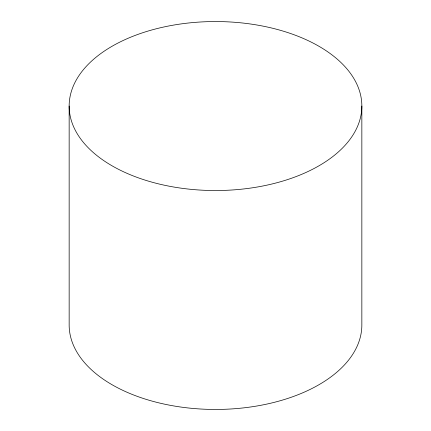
<?xml version="1.0" encoding="UTF-8"?>
<svg xmlns="http://www.w3.org/2000/svg" width="431" height="431" viewBox="0 0 431 431"><rect width="100%" height="100%" fill="white"/><g stroke="black" fill="none" stroke-linecap="round" stroke-linejoin="round"><path stroke-width="0.65" d="M361.846 106.042A146.346 84.492 0 0 1 142.327 179.215A146.346 84.492 0 0 1 142.327 32.869A146.346 84.492 0 0 1 361.846 106.042L361.846 324.958A146.346 84.492 0 0 1 215.5 409.45A146.346 84.492 0 0 1 69.154 324.958L69.154 106.042"/></g></svg>
